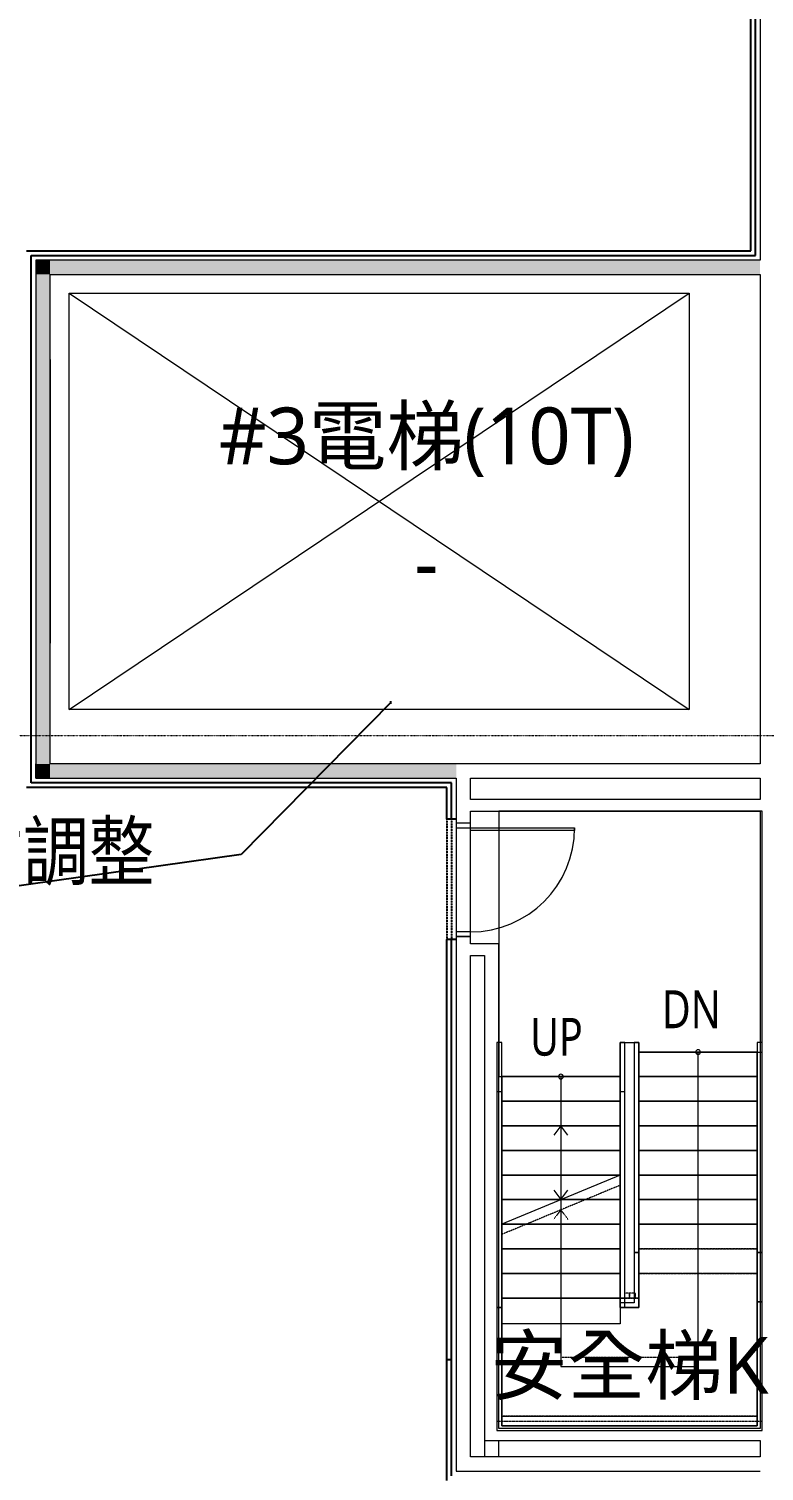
# Model space of a CAD drawing. Extents: x -32000 to 290600, y -29000 to 131250.
# Drawn here: x 235425 to 243193, y 37225 to 52470 of the extents above; entities that cross this region are included whole.
import ezdxf
from ezdxf.enums import TextEntityAlignment as Align

# ---------------------------------------------------------------- set-up
doc = ezdxf.new("R2010")
doc.units = 0
doc.header["$LTSCALE"] = 10
for name, pattern in [('H12PL3$0$JJP_三點線', [0.9, 0.3, -0.15, 0, -0.15, 0, -0.15, 0, -0.15]), ('H12PL3$0$JJP_虛線(退縮線、投影線、地下室範圍、非屬本工程、圖面分區)', [0.45, 0.3, -0.15]), ('H12PL3$0$虛線', [0.846667, 0.423333, -0.423333]), ('XFDP30$0$HIDDEN2', [0.1875, 0.125, -0.0625]), ('XFM7P30ICA$0$H12PL3$0$JJP_三點線', [0.9, 0.3, -0.15, 0, -0.15, 0, -0.15, 0, -0.15]), ('XFM7P30ICA$0$XFDP30$0$HIDDEN2', [0.1875, 0.125, -0.0625])]:
    doc.linetypes.add(name, pattern=pattern)
for name, color, linetype in [('H12PL3$0$A-OBJE-2D', 252, 'Continuous'), ('H12PL3$0$A-STRS', 252, 'Continuous'), ('H12PL3$0$A-TEXT', 252, 'Continuous'), ('H12PL3$0$A-WALL-IN', 252, 'Continuous'), ('H12PL3$0$A-ZONE', 252, 'Continuous'), ('H12PL3$0$Door', 252, 'Continuous'), ('H12PL3$0$S-GRID', 252, 'Continuous'), ('H12PL3$0$S-SLAB-SHOW', 252, 'Continuous'), ('XFDP30$0$A-W-P1S (50K)', 2, 'Continuous'), ('XFDP30$0$A-W-P1S (8K)', 2, 'Continuous'), ('XFM7P30ICA$0$H12PL3$0$A-OBJE-2D', 252, 'Continuous'), ('XFM7P30ICA$0$H12PL3$0$A-TEXT-修改說明', 252, 'Continuous'), ('XFM7P30ICA$0$H12PL3$0$A-WALL-IN', 252, 'Continuous'), ('XFM7P30ICA$0$H12PL3$0$Hattch', 252, 'Continuous'), ('XFM7P30ICA$0$H12PL3$0$S-GRID', 252, 'Continuous'), ('XFM7P30ICA$0$XFDP30$0$A-W-P1S (50K)', 2, 'Continuous'), ('XFM7P30ICA$0$XFDP30$0$A-W-P1S (8K)', 2, 'Continuous')]:
    doc.layers.add(name, color=color, linetype=linetype)
doc.styles.add('H12PL3$0$Standard', font='', dxfattribs={"width": 0.8})
doc.styles.add('XFM7P30ICA$0$H12PL3$0$dim-txt', font='isocp.shx', dxfattribs={"width": 0.7, "bigfont": 'chineset.shx'})
doc.styles.add('XFM7P30ICA$0$H12PL3$0$Standard', font='isocp.shx', dxfattribs={"bigfont": 'chineset.shx'})
doc.styles.get('H12PL3$0$Standard').set_extended_font_data('Microsoft JhengHei')
doc.dimstyles.new('XFM7P30ICA$0$H12PL3$0$ARCH-dim-200MM', dxfattribs={"dimscale": 200, "dimtxt": 0.3, "dimasz": 0.1, "dimexe": 0.1, "dimexo": 0.1, "dimgap": 0.05, "dimtad": 1, "dimdec": 0, "dimlfac": 10, "dimrnd": 0.5, "dimdsep": 46, "dimtxsty": 'XFM7P30ICA$0$H12PL3$0$dim-txt', "dimblk": 'XFM7P30ICA$0$H12PL3$0$_Dot', "dimcen": 2, "dimclrd": 256, "dimclre": 256, "dimclrt": 256, "dimadec": 0, "dimazin": 0, "dimtfac": 1, "dimtix": 1, "dimtmove": 2, "dimatfit": 3, "dimldrblk": 'XFM7P30ICA$0$H12PL3$0$_OBLIQUE', "dimfxl": 1, "dimtvp": 1, "dimtolj": 1, "dimarcsym": 0})

# ---------------------------------------------------------------- blocks, each defined once
blk = doc.blocks.new('XFDP30')
at = {"layer": 'XFDP30$0$A-W-P1S (50K)'}
for p, q in [((243051, 50125), (243051, 58800)), ((243101, 50075), (243101, 58800)), ((235400, 50125), (243051, 50125)), ((235450, 44500), (235450, 50075)), ((235450, 50075), (243101, 50075)), ((239840, 44450), (235400, 44450)), ((239890, 44500), (235450, 44500)), ((239840, 44115), (239840, 44450)), ((239890, 44115), (239890, 44500)), ((239939, 44115), (239840, 44115)), ((239939, 42845), (239840, 42845)), ((239840, 38400), (239840, 42845)), ((239890, 38400), (239890, 42845))]:
    blk.add_line(p, q, dxfattribs=at)
at = {"layer": 'XFDP30$0$A-W-P1S (50K)', "linetype": 'XFDP30$0$HIDDEN2'}
for p, q in [((239840, 44115), (239840, 42845)), ((239890, 44115), (239890, 42845))]:
    blk.add_line(p, q, dxfattribs=at)
at = {"layer": 'XFDP30$0$A-W-P1S (8K)'}
for p, q in [((239840, 37125), (239840, 38400)), ((239890, 38400), (239840, 38400)), ((239890, 37175), (239890, 38400))]:
    blk.add_line(p, q, dxfattribs=at)
blk = doc.blocks.new('H12PL3')
at = {"layer": 'H12PL3$0$A-OBJE-2D', "lineweight": 0}
for p, q in [((235850, 45275), (242400, 49675)), ((235850, 49675), (242400, 45275)), ((235850, 45275), (235850, 49675)), ((235850, 49675), (242400, 49675)), ((242400, 49675), (242400, 45275)), ((235650, 48975), (235650, 45975)), ((242400, 45275), (235850, 45275))]:
    blk.add_line(p, q, dxfattribs=at)
at = {"layer": 'H12PL3$0$A-STRS', "lineweight": 0}
for p, q in [((240370, 41755), (240370, 41395)), ((240420, 41755), (240370, 41755)), ((240420, 41395), (240420, 41755)), ((241670, 41755), (241670, 41395)), ((241720, 41755), (241670, 41755)), ((241720, 41395), (241720, 41755)), ((241870, 41755), (241820, 41755)), ((241820, 41755), (241820, 41655)), ((241820, 41655), (241820, 39835)), ((241870, 41655), (241870, 41755)), ((241870, 39835), (241870, 41655)), ((243120, 41655), (241870, 41655)), ((241870, 41655), (241870, 41395)), ((242495, 41395), (242495, 41655)), ((243170, 41755), (243120, 41755)), ((243120, 41755), (243120, 41655)), ((243120, 41655), (243120, 39835)), ((243120, 41395), (243120, 41655)), ((243170, 41655), (243170, 41755)), ((243170, 39835), (243170, 41655)), ((240370, 41395), (240370, 39814.2)), ((240420, 39835), (240420, 41395)), ((241670, 41395), (240420, 41395)), ((240420, 41395), (240420, 41135)), ((241045, 41395), (241045, 41135)), ((241670, 41395), (241670, 40355)), ((241670, 41135), (241670, 41395)), ((241720, 40375.8), (241720, 41395)), ((243120, 41395), (241870, 41395)), ((241870, 41395), (241870, 41135)), ((241870, 41395), (243120, 41395)), ((242495, 39835), (242495, 41395)), ((243120, 41135), (243120, 41395)), ((240370, 41235), (240370, 40875)), ((240420, 41235), (240370, 41235)), ((240420, 40875), (240420, 41235)), ((241670, 41235), (241670, 40875)), ((241720, 41235), (241670, 41235)), ((241720, 40875), (241720, 41235)), ((240420, 41135), (241670, 41135)), ((241670, 41135), (240420, 41135)), ((240420, 41135), (240420, 40875)), ((241045, 41135), (241045, 40095)), ((241670, 40875), (241670, 41135)), ((243120, 41135), (241870, 41135)), ((241870, 41135), (241870, 40875)), ((241870, 41135), (243120, 41135)), ((243120, 40875), (243120, 41135)), ((240370, 40875), (240370, 39055)), ((240420, 39055), (240420, 40875)), ((241670, 40875), (240420, 40875)), ((240420, 40875), (240420, 40615)), ((240420, 40875), (241670, 40875)), ((241670, 40875), (240420, 40875)), ((240420, 40875), (240420, 40615)), ((241045, 40875), (240970, 40775)), ((241045, 40875), (241045, 40615)), ((241120, 40775), (241045, 40875)), ((241670, 40875), (241670, 39055)), ((241670, 40615), (241670, 40875)), ((241670, 40615), (241670, 40875)), ((241720, 39055), (241720, 40875)), ((243120, 40875), (241870, 40875)), ((241870, 40875), (241870, 40615)), ((241870, 40875), (243120, 40875)), ((243120, 40615), (243120, 40875)), ((240420, 40615), (241670, 40615)), ((241670, 40615), (240420, 40615)), ((240420, 40615), (240420, 40355)), ((240420, 40615), (241670, 40615)), ((241670, 40615), (240420, 40615)), ((240420, 40615), (240420, 40355)), ((241045, 40615), (241045, 39055)), ((241670, 40355), (241670, 40615)), ((241670, 40355), (241670, 40615)), ((243120, 40615), (241870, 40615)), ((241870, 40615), (241870, 40355)), ((241870, 40615), (243120, 40615)), ((243120, 40355), (243120, 40615)), ((240420, 40355), (241670, 40355)), ((241670, 40355), (240420, 40355)), ((240420, 40355), (240420, 40095)), ((240420, 40355), (241670, 40355)), ((241670, 40355), (240420, 40355)), ((240420, 40355), (240420, 40095)), ((241670, 40355), (240420, 39835)), ((241670, 40095), (241670, 40355)), ((243120, 40355), (241870, 40355)), ((241870, 40355), (241870, 40095)), ((241870, 40355), (243120, 40355)), ((243120, 40095), (243120, 40355)), ((240420, 40095), (241670, 40095)), ((241670, 40095), (240420, 40095)), ((240420, 40095), (240420, 39835)), ((240420, 40095), (241045, 40095)), ((241045, 40095), (240420, 40095)), ((240420, 40095), (240420, 39835)), ((240970, 40195), (241045, 40095)), ((241045, 40095), (241120, 40195)), ((241670, 39835), (241670, 40095)), ((241870, 40095), (241870, 39835)), ((243120, 40095), (241870, 40095)), ((241870, 40095), (243120, 40095)), ((243120, 39835), (243120, 40095)), ((240420, 39835), (241670, 39835)), ((241670, 39835), (240420, 39835)), ((240420, 39835), (240420, 39575)), ((241670, 39575), (241670, 39835)), ((241820, 39835), (241820, 39535)), ((241870, 39535), (241870, 39835)), ((243120, 39835), (241870, 39835)), ((241870, 39835), (241870, 38955)), ((243120, 39835), (241870, 39835)), ((241870, 39835), (241870, 38955)), ((241870, 39835), (243120, 39835)), ((242495, 38330), (242495, 39835)), ((243120, 39835), (243120, 39535)), ((243120, 37705), (243120, 39835)), ((243120, 37705), (243120, 39835)), ((243170, 39535), (243170, 39835)), ((240420, 39575), (241670, 39575)), ((241670, 39575), (240420, 39575)), ((240420, 39575), (240420, 39315)), ((241670, 39315), (241670, 39575)), ((241870, 39535), (241820, 39535)), ((241820, 39535), (241820, 39005)), ((241820, 39535), (241870, 39535)), ((241870, 38955), (241870, 39535)), ((243170, 39535), (243120, 39535)), ((243120, 39535), (243120, 37705)), ((243120, 39535), (243170, 39535)), ((243170, 37655), (243170, 39535)), ((240420, 39315), (241670, 39315)), ((241670, 39315), (240420, 39315)), ((240420, 39315), (240420, 39055)), ((241670, 39055), (241670, 39315)), ((240370, 39055), (240370, 38955)), ((240420, 38955), (240420, 39055)), ((241670, 39055), (240420, 39055)), ((241670, 39055), (240420, 39055)), ((241670, 39055), (240420, 39055)), ((240420, 39055), (241670, 39055)), ((241670, 39055), (240420, 39055)), ((240420, 39055), (240420, 37705)), ((241045, 39055), (241045, 38330)), ((241670, 39055), (241670, 38955)), ((241670, 38955), (241670, 39055)), ((241720, 38955), (241720, 39055)), ((240370, 38955), (240420, 38955)), ((240370, 38955), (240370, 37655)), ((240420, 38955), (240370, 38955)), ((240420, 37705), (240420, 38955)), ((241820, 39005), (241670, 39005)), ((241670, 39005), (241670, 38955)), ((241670, 38955), (241720, 38955)), ((241670, 38955), (241870, 38955)), ((241870, 38955), (241670, 38955)), ((241670, 38955), (241670, 38782.97)), ((241870, 38955), (241670, 38955)), ((241670, 38782.97), (240420, 38782.97)), ((240420, 38782.97), (240420, 37705)), ((241045, 38330), (242495, 38330)), ((243120, 37705), (240420, 37705)), ((240420, 37705), (243120, 37705)), ((240420, 37705), (243120, 37705)), ((240370, 37655), (243170, 37655))]:
    blk.add_line(p, q, dxfattribs=at)
at = {"layer": 'H12PL3$0$A-STRS', "linetype": 'H12PL3$0$JJP_虛線(退縮線、投影線、地下室範圍、非屬本工程、圖面分區)', "lineweight": 0}
for p, q in [((241870, 41755), (241820, 41755)), ((241820, 41755), (241820, 41655)), ((241820, 41655), (241820, 39315)), ((241870, 41655), (241870, 41755)), ((243120, 41655), (241870, 41655)), ((241870, 41655), (241870, 41395)), ((241870, 39315), (241870, 41655)), ((243120, 41655), (241870, 41655)), ((241870, 41655), (241870, 41395)), ((243120, 41655), (241870, 41655)), ((241870, 41655), (241870, 41395)), ((242495, 41395), (242495, 41655)), ((243170, 41755), (243120, 41755)), ((243120, 41755), (243120, 41655)), ((243120, 41395), (243120, 41655)), ((243120, 41655), (243120, 39315)), ((243120, 41395), (243120, 41655)), ((243120, 41395), (243120, 41655)), ((243170, 41655), (243170, 41755)), ((243170, 39315), (243170, 41655)), ((241670, 41395), (240420, 41395)), ((240420, 41395), (240420, 41135)), ((241670, 41395), (241669.98, 41395)), ((241670, 41135), (241670, 41395)), ((241670, 41135), (241670, 41395)), ((243120, 41395), (241870, 41395)), ((241870, 41395), (241870, 41135)), ((241870, 41395), (243120, 41395)), ((241870.02, 41395), (241870, 41395)), ((241870, 41395), (241870, 41135)), ((241870, 41395), (241870.02, 41395)), ((243120, 41395), (241870, 41395)), ((241870, 41395), (241870, 41135)), ((241870, 41395), (243120, 41395)), ((243120, 41395), (241870, 41395)), ((241870, 41395), (241870, 41135)), ((241870, 41395), (243120, 41395)), ((242495, 39315), (242495, 41395)), ((243120, 41135), (243120, 41395)), ((243120, 41135), (243120, 41395)), ((243120, 41135), (243120, 41395)), ((240420, 41135), (241670, 41135)), ((241670, 41135), (240420, 41135)), ((240420, 41135), (240420, 40875)), ((241669.98, 41135), (241670, 41135)), ((241670, 41135), (241669.98, 41135)), ((241670, 40875), (241670, 41135)), ((241670, 40875), (241670, 41135)), ((243120, 41135), (241870, 41135)), ((241870, 41135), (241870, 40875)), ((241870, 41135), (243120, 41135)), ((241870.02, 41135), (241870, 41135)), ((241870, 41135), (241870, 40875)), ((241870, 41135), (241870.02, 41135)), ((243120, 41135), (241870, 41135)), ((241870, 41135), (241870, 40875)), ((241870, 41135), (243120, 41135)), ((243120, 41135), (241870, 41135)), ((241870, 41135), (241870, 40875)), ((241870, 41135), (243120, 41135)), ((243120, 40875), (243120, 41135)), ((243120, 40875), (243120, 41135)), ((243120, 40875), (243120, 41135)), ((241670, 40875), (240420, 40875)), ((240420, 40875), (240420, 40615)), ((240420, 40875), (241670, 40875)), ((241670, 40875), (240420, 40875)), ((240420, 40875), (240420, 40615)), ((241669.98, 40875), (241670, 40875)), ((241670, 40875), (241669.98, 40875)), ((241670, 40615), (241670, 40875)), ((241670, 40615), (241670, 40875)), ((241670, 40615), (241670, 40875)), ((243120, 40875), (241870, 40875)), ((241870, 40875), (241870, 40615)), ((241870, 40875), (243120, 40875)), ((241870.02, 40875), (241870, 40875)), ((241870, 40875), (241870, 40615)), ((241870, 40875), (241870.02, 40875)), ((243120, 40875), (241870, 40875)), ((241870, 40875), (241870, 40615)), ((241870, 40875), (243120, 40875)), ((243120, 40875), (241870, 40875)), ((241870, 40875), (241870, 40615)), ((241870, 40875), (243120, 40875)), ((243120, 40615), (243120, 40875)), ((243120, 40615), (243120, 40875)), ((243120, 40615), (243120, 40875)), ((240420, 40615), (241670, 40615)), ((241670, 40615), (240420, 40615)), ((240420, 40615), (240420, 40355)), ((240420, 40615), (241670, 40615)), ((241670, 40615), (240420, 40615)), ((240420, 40615), (240420, 40355)), ((241669.98, 40615), (241670, 40615)), ((241670, 40615), (241669.98, 40615)), ((241670, 40355), (241670, 40615)), ((241670, 40355), (241670, 40615)), ((241670, 40355), (241670, 40615)), ((243120, 40615), (241870, 40615)), ((241870, 40615), (241870, 40355)), ((241870, 40615), (243120, 40615)), ((241870.02, 40615), (241870, 40615)), ((241870, 40615), (241870, 40438.2)), ((241870, 40615), (241870.02, 40615)), ((243120, 40615), (241870, 40615)), ((241870, 40615), (241870, 40355)), ((241870, 40615), (243120, 40615)), ((243120, 40615), (241870, 40615)), ((241870, 40615), (241870, 40355)), ((241870, 40615), (243120, 40615)), ((243120, 40355), (243120, 40615)), ((243120, 40355), (243120, 40615)), ((243120, 40355), (243120, 40615)), ((240420, 40355), (241670, 40355)), ((241670, 40355), (240420, 40355)), ((240420, 40355), (240420, 40095)), ((240420, 40355), (241670, 40355)), ((241670, 40355), (240420, 40355)), ((240420, 40355), (240420, 40095)), ((241669.98, 40355), (241670, 40355)), ((241670, 40355), (241669.98, 40355)), ((241670, 40095), (241670, 40355)), ((241670, 40095), (241670, 40355)), ((241720, 39105), (241720, 40267.49)), ((243120, 40355), (241870, 40355)), ((241870, 40355), (241870, 40095)), ((241870, 40355), (243120, 40355)), ((243120, 40355), (241870, 40355)), ((241870, 40355), (241870, 40095)), ((241870, 40355), (243120, 40355)), ((243120, 40355), (241870, 40355)), ((241870, 40355), (241870, 40095)), ((241870, 40355), (243120, 40355)), ((243120, 40095), (243120, 40355)), ((243120, 40095), (243120, 40355)), ((243120, 40095), (243120, 40355)), ((241670, 40246.69), (240420, 39726.69)), ((240420, 40095), (241670, 40095)), ((241670, 40095), (240420, 40095)), ((240420, 40095), (240420, 39835)), ((240420, 40095), (241045, 40095)), ((241045, 40095), (240420, 40095)), ((240420, 40095), (240420, 39835)), ((241305.36, 40095), (241670, 40095)), ((241670, 40095), (241305.36, 40095)), ((241305.36, 40095), (241670, 40095)), ((241670, 40095), (241305.36, 40095)), ((241670, 40246.69), (241670, 39055)), ((241670, 40095), (241670, 40246.69)), ((241670, 39835), (241670, 40095)), ((241670, 39835), (241670, 40095)), ((241670, 39835), (241670, 40095)), ((243120, 40095), (241870, 40095)), ((241870, 40095), (241870, 39835)), ((241870, 40095), (243120, 40095)), ((243120, 40095), (241870, 40095)), ((241870, 40095), (241870, 39835)), ((241870, 40095), (243120, 40095)), ((243120, 40095), (241870, 40095)), ((241870, 40095), (241870, 39835)), ((241870, 40095), (243120, 40095)), ((243120, 39835), (243120, 40095)), ((243120, 39835), (243120, 40095)), ((243120, 39835), (243120, 40095)), ((241045, 39986.69), (240970, 39886.69)), ((241045, 39986.69), (241045, 39055)), ((241120, 39886.69), (241045, 39986.69)), ((240420, 39835), (241670, 39835)), ((241670, 39835), (240420, 39835)), ((240420, 39835), (240420, 39575)), ((240680.36, 39835), (241670, 39835)), ((241670, 39835), (240680.36, 39835)), ((240680.36, 39835), (241670, 39835)), ((241670, 39835), (240680.36, 39835)), ((241670, 39575), (241670, 39835)), ((241670, 39575), (241670, 39835)), ((241670, 39575), (241670, 39835)), ((241870, 39835), (243120, 39835)), ((243120, 39835), (241870, 39835)), ((241870, 39835), (241870, 39575)), ((241870, 39835), (243120, 39835)), ((243120, 39835), (241870, 39835)), ((241870, 39835), (241870, 39575)), ((241870, 39835), (243120, 39835)), ((243120, 39575), (243120, 39835)), ((243120, 39575), (243120, 39835)), ((240370, 39705.89), (240370, 38955)), ((240420, 38955), (240420, 39726.69)), ((240420, 39726.69), (240420, 39575)), ((240420, 39726.69), (240420, 39575)), ((240420, 39575), (241670, 39575)), ((241670, 39575), (240420, 39575)), ((240420, 39575), (240420, 39315)), ((240420, 39575), (241670, 39575)), ((241670, 39575), (240420, 39575)), ((240420, 39575), (240420, 39315)), ((240420, 39575), (241670, 39575)), ((241670, 39575), (240420, 39575)), ((240420, 39575), (240420, 39315)), ((241670, 39315), (241670, 39575)), ((241670, 39315), (241670, 39575)), ((241670, 39315), (241670, 39575)), ((243120, 39575), (241870, 39575)), ((241870, 39575), (241870, 39315)), ((241870, 39575), (243120, 39575)), ((241870, 39575), (241870, 39315)), ((243120, 39575), (241870, 39575)), ((241870, 39575), (243120, 39575)), ((243120, 39315), (243120, 39575)), ((243120, 39315), (243120, 39575)), ((240420, 39315), (241670, 39315)), ((241670, 39315), (240420, 39315)), ((240420, 39315), (240420, 39055)), ((240420, 39315), (241670, 39315)), ((241670, 39315), (240420, 39315)), ((240420, 39315), (240420, 39055)), ((240420, 39315), (241670, 39315)), ((241670, 39315), (240420, 39315)), ((240420, 39315), (240420, 39055)), ((241670, 39055), (241670, 39315)), ((241670, 39055), (241670, 39315)), ((241670, 39055), (241670, 39315)), ((241820, 39315), (241820, 39105)), ((241870, 39055), (241870, 39315)), ((241870, 39315), (243120, 39315)), ((243120, 39315), (241870, 39315)), ((241870, 39315), (241870, 39055)), ((241870, 39315), (243120, 39315)), ((242495, 38430), (242495, 39315)), ((243120, 39315), (243120, 39015)), ((243120, 37805), (243120, 39315)), ((243170, 39015), (243170, 39315)), ((240420, 39055), (241670, 39055)), ((240420, 39055), (241670, 39055)), ((241670, 39055), (240420, 39055)), ((241670, 39055), (240420, 39055)), ((241670, 39055), (240420, 39055)), ((240420, 39055), (241670, 39055)), ((240420, 39055), (240420, 37805)), ((241670, 39055), (240420, 39055)), ((241045, 39055), (241045, 38430)), ((241670, 39055), (241770, 39055)), ((241870, 39055), (241670, 39055)), ((241770, 39105), (241720, 39105)), ((241770, 39055), (241770, 39105)), ((241830, 39105), (241770, 39105)), ((241770, 39105), (241770, 39055)), ((241770, 39055), (241830, 39055)), ((241820, 39105), (241830, 39105)), ((241830, 39055), (241830, 39105)), ((241830, 39105), (241830, 39055)), ((241830, 39055), (241870, 39055)), ((240370, 38955), (240420, 38955)), ((240370, 38955), (240370, 37755)), ((240420, 38955), (240370, 38955)), ((240420, 37805), (240420, 38955)), ((243170, 39015), (243120, 39015)), ((243120, 39015), (243120, 37805)), ((243120, 39015), (243170, 39015)), ((243170, 37755), (243170, 39015)), ((241045, 38430), (242495, 38430)), ((240370, 37755), (243170, 37755)), ((243120, 37805), (240420, 37805)), ((240420, 37805), (243120, 37805))]:
    blk.add_line(p, q, dxfattribs=at)
at = {"layer": 'H12PL3$0$A-STRS', "linetype": 'H12PL3$0$虛線', "lineweight": 0}
for p, q in [((243120, 39315), (241870, 39315)), ((241870, 39315), (241870, 39055)), ((243120, 37805), (243120, 39315)), ((241870, 39055), (241670, 39055)), ((241670, 39055), (241670, 38782.79)), ((241670, 38782.79), (240420, 38782.79)), ((240420, 38782.79), (240420, 37805)), ((240420, 37805), (243120, 37805))]:
    blk.add_line(p, q, dxfattribs=at)
at = {"layer": 'H12PL3$0$A-STRS', "lineweight": 0, "flags": 128}
for points in [[(242470, 41655, 1), (242520, 41655, 1)], [(241020, 41395, 1), (241070, 41395, 1)]]:
    blk.add_lwpolyline(points, format="xyb", close=True, dxfattribs=at)
at = {"layer": 'H12PL3$0$A-WALL-IN', "lineweight": 0}
for p, q in [((240015, 44700), (239940, 44700)), ((240090, 44075), (239940, 44075)), ((240090, 42875), (239940, 42875))]:
    blk.add_line(p, q, dxfattribs=at)
at = {"layer": 'H12PL3$0$A-WALL-IN', "lineweight": 0, "flags": 128}
for points in [[(243150, 60490), (243150, 50025)], [(235500, 50025), (235500, 49875)], [(243150, 50025), (235500, 50025)], [(235500, 49875), (235500, 44700)], [(235650, 44700), (235650, 49875)], [(235650, 49875), (243150, 49875)], [(243150, 49875), (243150, 44700)], [(235500, 44550), (235500, 44700)], [(240015, 44700), (235650, 44700)], [(243150, 44700), (240015, 44700)], [(243150, 44700), (240015, 44700)], [(235500, 44550), (239940, 44550)], [(239940, 44550), (239940, 44075)], [(240090, 44325), (240090, 44550)], [(240090, 44550), (243150, 44550)], [(240090, 44550), (243150, 44550)], [(243150, 44550), (243150, 44325)], [(243150, 44325), (240090, 44325)], [(240090, 44200), (243150, 44200)], [(240090, 44075), (240090, 44200)], [(243150, 44200), (243150, 37675)], [(239940, 42875), (239940, 37225)], [(240090, 42800), (240090, 42875)], [(240240, 42800), (240090, 42800)], [(240390, 42800), (240240, 42800)], [(240390, 37675), (240390, 42800)], [(240090, 42675), (240240, 42675)], [(240090, 37375), (240090, 42675)], [(240240, 42675), (240240, 37375)], [(243150, 37675), (240390, 37675)], [(240390, 37550), (243150, 37550)], [(240390, 37375), (240390, 37550)], [(243150, 37550), (243150, 37375)], [(240240, 37375), (240090, 37375)], [(243150, 37375), (240390, 37375)], [(239940, 37225), (240090, 37225)], [(240090, 37225), (243150, 37225)]]:
    blk.add_lwpolyline(points, dxfattribs=at)
at = {"layer": 'H12PL3$0$Door', "lineweight": 0}
for p, q in [((240090, 44075), (239940, 44075)), ((239940, 44075), (239940, 44025)), ((240090, 44025), (240090, 44075)), ((239940, 44025), (240090, 44025)), ((240090, 44025), (241190, 44025)), ((240090, 43995), (240090, 44025)), ((241190, 43995), (240090, 43995)), ((241190, 44025), (241190, 43995)), ((240090, 42925), (239940, 42925)), ((239940, 42925), (239940, 42875)), ((239940, 42875), (240090, 42875)), ((240090, 42875), (240090, 42925))]:
    blk.add_line(p, q, dxfattribs=at)
blk.add_arc((240090, 44025), 1100, 270, 0, dxfattribs=at)
at = {"layer": 'H12PL3$0$S-GRID', "linetype": 'H12PL3$0$JJP_三點線', "lineweight": 0}
blk.add_line((-29000, 45000), (289600, 45000), dxfattribs=at)
at = {"layer": 'H12PL3$0$S-SLAB-SHOW', "lineweight": 0, "flags": 128}
blk.add_lwpolyline([(240390, 41395), (241670, 41395), (241670, 41755), (241870, 41755), (241870, 41655), (243170, 41655), (243170, 44200), (240390, 44200)], close=True, dxfattribs=at)
blk.add_lwpolyline([(240390, 41395), (241670, 41395), (241670, 41755), (241870, 41755), (241870, 41655), (243170, 41655), (243170, 44200), (240390, 44200)], close=True, dxfattribs=at)
blk.add_blockref('XFDP30', (0, 0))
at = {"layer": 'H12PL3$0$A-TEXT', "linetype": 'Continuous', "lineweight": 0, "char_height": 400, "attachment_point": 4, "style": 'H12PL3$0$Standard'}
for s, insert in [('\\A1;DN', (242112.63, 42106.73)), ('\\A1;UP', (240720.44, 41813.68))]:
    blk.add_mtext(s, dxfattribs=dict(at, insert=insert))
at = {"layer": 'H12PL3$0$A-ZONE', "style": 'H12PL3$0$Standard'}
for s, p in [('#3電梯(10T)', (239625, 48467.4)), ('-', (239625, 47127.03)), ('安全梯K', (241770, 38643.92))]:
    blk.add_text(s, height=600, dxfattribs=at).set_placement(p, align=Align.TOP_CENTER)
blk = doc.blocks.new('XFM7P30ICA$0$XFDP30')
at = {"layer": 'XFM7P30ICA$0$XFDP30$0$A-W-P1S (50K)'}
for p, q in [((243051, 50125), (243051, 58800)), ((243101, 50075), (243101, 58800)), ((235400, 50125), (243051, 50125)), ((235450, 44500), (235450, 50075)), ((235450, 50075), (243101, 50075)), ((239840, 44450), (235400, 44450)), ((239890, 44500), (235450, 44500)), ((239840, 44115), (239840, 44450)), ((239890, 44115), (239890, 44500)), ((239939, 44115), (239840, 44115)), ((239939, 42845), (239840, 42845)), ((239840, 38400), (239840, 42845)), ((239890, 38400), (239890, 42845))]:
    blk.add_line(p, q, dxfattribs=at)
at = {"layer": 'XFM7P30ICA$0$XFDP30$0$A-W-P1S (50K)', "linetype": 'XFM7P30ICA$0$XFDP30$0$HIDDEN2'}
for p, q in [((239840, 44115), (239840, 42845)), ((239890, 44115), (239890, 42845))]:
    blk.add_line(p, q, dxfattribs=at)
at = {"layer": 'XFM7P30ICA$0$XFDP30$0$A-W-P1S (8K)'}
for p, q in [((239840, 37125), (239840, 38400)), ((239890, 38400), (239840, 38400)), ((239890, 37175), (239890, 38400))]:
    blk.add_line(p, q, dxfattribs=at)
blk = doc.blocks.new('XFM7P30ICA$0$H12PL3$0$_Dot')
at = {"color": 0, "linetype": 'ByBlock', "lineweight": -2}
blk.add_line((-0.5, 0), (-1, 0), dxfattribs=at)
at = {"color": 0, "linetype": 'ByBlock', "const_width": 0.5}
blk.add_lwpolyline([(-0.25, 0, 1), (0.25, 0, 1)], format="xyb", close=True, dxfattribs=at)
blk = doc.blocks.new('XFM7P30ICA$0$H12PL3$0$_OBLIQUE')
at = {"color": 0, "linetype": 'ByBlock', "lineweight": -2}
blk.add_line((-0.5, -0.5), (0.5, 0.5), dxfattribs=at)
blk = doc.blocks.new('XFM7P30ICA$0$H12PL3')
at = {"layer": 'XFM7P30ICA$0$H12PL3$0$Hattch', "linetype": 'Continuous', "lineweight": 0}
for points in [[(235500, 49875), (235650, 49875), (235500, 50025)], [(235500, 50025), (235650, 49875), (235650, 50025)], [(235650, 49875), (243150, 49875), (243150, 50025), (235650, 50025)], [(235500, 49875), (235500, 44700), (235650, 44700), (235650, 49875)], [(235650, 44700), (235500, 44700), (235500, 44550)], [(235650, 44700), (235500, 44550), (235650, 44550)], [(235650, 44550), (239940, 44550), (239940, 44700), (235650, 44700)]]:
    blk.add_hatch(color=256, dxfattribs=at).paths.add_polyline_path(points)
at = {"layer": 'XFM7P30ICA$0$H12PL3$0$A-OBJE-2D', "lineweight": 0}
for p, q in [((235850, 45275), (242400, 49675)), ((235850, 49675), (242400, 45275)), ((235850, 45275), (235850, 49675)), ((235850, 49675), (242400, 49675)), ((242400, 49675), (242400, 45275)), ((242400, 45275), (235850, 45275))]:
    blk.add_line(p, q, dxfattribs=at)
at = {"layer": 'XFM7P30ICA$0$H12PL3$0$A-WALL-IN', "lineweight": 0, "flags": 128}
for points in [[(243150, 75450), (243150, 50025)], [(235500, 50025), (235500, 49875)], [(243150, 50025), (235500, 50025)], [(235500, 49875), (235500, 44700)], [(235650, 44700), (235650, 49875)], [(235650, 49875), (243150, 49875)], [(243150, 49875), (243150, 44700)], [(235500, 44550), (235500, 44700)], [(239940, 44700), (235650, 44700)], [(243150, 44700), (239940, 44700)], [(243150, 44700), (240015, 44700)], [(235500, 44550), (239940, 44550)], [(239940, 44550), (239940, 37300)], [(239940, 44550), (239940, 37225)], [(240090, 44325), (240090, 44550)], [(240090, 44550), (243150, 44550)], [(240090, 44325), (240090, 44550)], [(240090, 44550), (243150, 44550)], [(243150, 44550), (243150, 44325)], [(243150, 44325), (240090, 44325)], [(240090, 44200), (243150, 44200)], [(240090, 42800), (240090, 44200)], [(240090, 42800), (240090, 44200)], [(243150, 44200), (243150, 37675)], [(240240, 42800), (240090, 42800)], [(240390, 42800), (240240, 42800)], [(240390, 37675), (240390, 42800)], [(240090, 42675), (240240, 42675)], [(240090, 37375), (240090, 42675)], [(240090, 37375), (240090, 42675)], [(240240, 42675), (240240, 37550)], [(243150, 37675), (240390, 37675)], [(240240, 37550), (240390, 37550)], [(240390, 37550), (243150, 37550)], [(243150, 37550), (243150, 37375)], [(243150, 37375), (240090, 37375)], [(243150, 37375), (240090, 37375)], [(239940, 37225), (240090, 37225)], [(240090, 37225), (243150, 37225)]]:
    blk.add_lwpolyline(points, dxfattribs=at)
at = {"layer": 'XFM7P30ICA$0$H12PL3$0$S-GRID', "linetype": 'XFM7P30ICA$0$H12PL3$0$JJP_三點線', "lineweight": 0}
blk.add_line((-29000, 45000), (289600, 45000), dxfattribs=at)
blk.add_blockref('XFM7P30ICA$0$XFDP30', (0, 0))
at = {"layer": 'XFM7P30ICA$0$H12PL3$0$A-TEXT-修改說明', "linetype": 'Continuous', "lineweight": 0, "insert": (229812.69, 43742.35), "char_height": 598.4677, "attachment_point": 4, "style": 'XFM7P30ICA$0$H12PL3$0$Standard'}
blk.add_mtext('\\A1;{\\fMicrosoft JhengHei|b0|i0|c136|p34;\\W0.85;既有電梯豎道尺寸調整}', dxfattribs=at)
at = {"layer": 'XFM7P30ICA$0$H12PL3$0$A-TEXT-修改說明', "lineweight": 0, "annotation_type": 0, "has_hookline": 1, "hookline_direction": 1, "text_width": 6619.31}
blk.add_leader([(239250, 45350), (237666.55, 43742.35), (235118.14, 43382.11)], dimstyle='XFM7P30ICA$0$H12PL3$0$ARCH-dim-200MM', dxfattribs=at)
blk = doc.blocks.new('XFM7P30ICA')
for name in ['XFM7P30ICA$0$H12PL3', 'XFM7P30ICA$0$XFDP30']:
    blk.add_blockref(name, (0, 0))

msp = doc.modelspace()

# ---------------------------------------------------------------- block references
for name in ['H12PL3', 'XFM7P30ICA']:
    msp.add_blockref(name, (0, 0))

doc.saveas('drawing.dxf')
